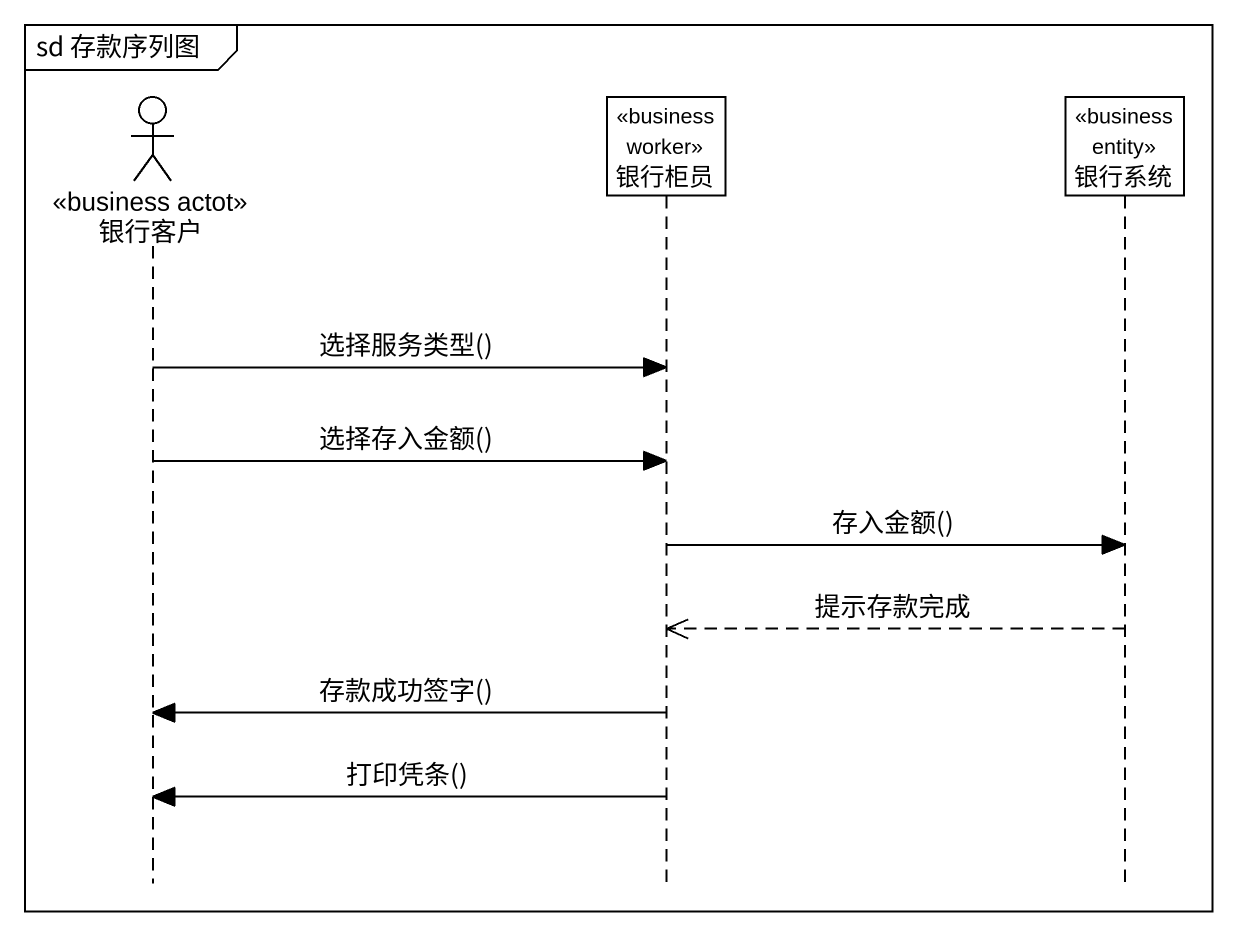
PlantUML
@startuml
mainframe sd 存款序列图
hide footbox
actor 银行客户 <<business actot>>
participant 银行柜员 <<business worker>>
participant 银行系统 <<business entity>>

银行客户 -> 银行柜员 : 选择服务类型()
银行客户 -> 银行柜员 : 选择存入金额()
银行柜员 -> 银行系统 : 存入金额()
银行系统 -->> 银行柜员 : 提示存款完成
银行柜员 -> 银行客户 : 存款成功签字()
银行柜员 -> 银行客户 : 打印凭条()
@enduml
